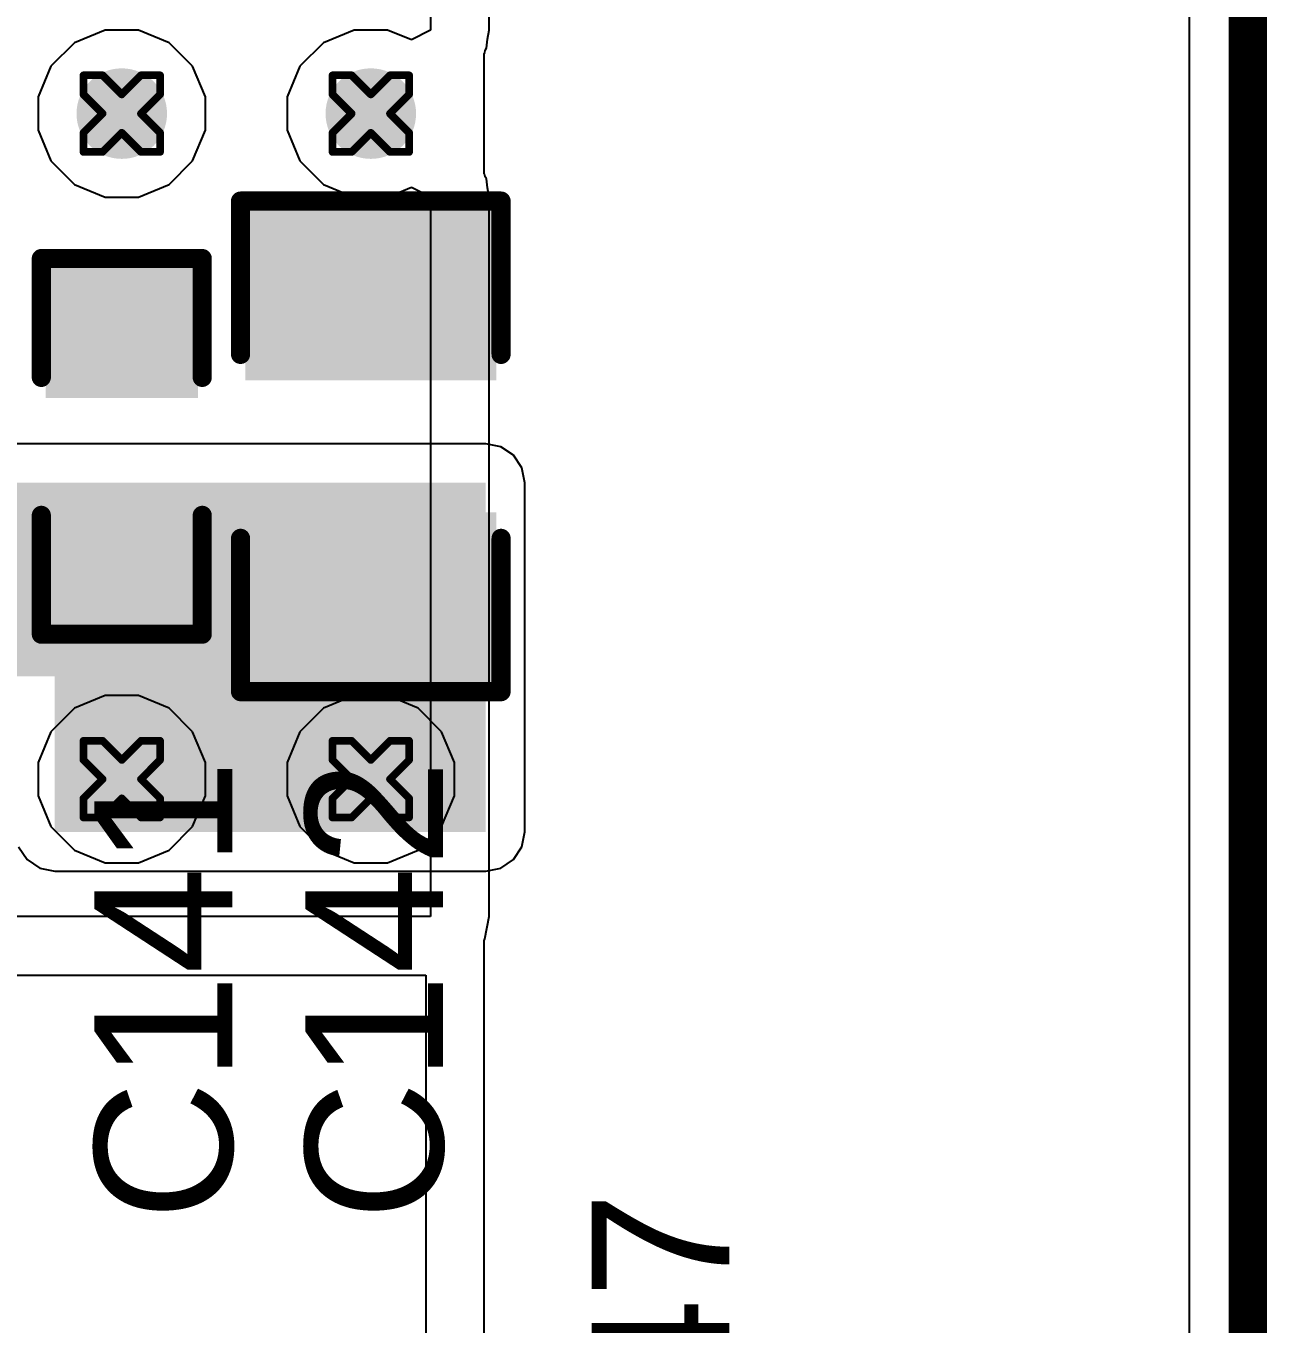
# Model space of a CAD drawing. Header units: inches. Extents: x -11 to 5379, y 0 to 5429.
# Drawn here: x 335.9 to 344.13, y 23.18 to 31.78 of the extents above; entities that cross this region are included whole.
import ezdxf

# ---------------------------------------------------------------- set-up
doc = ezdxf.new("R2010")
doc.units = ezdxf.units.IN
for name, color, linetype in [('Board Outline', 216, 'Continuous'), ('Bottom Layer', 5, 'Continuous'), ('Drill Drawing', 1, 'Continuous'), ('GND', 16, 'Continuous'), ('PWR', 76, 'Continuous'), ('Top Layer', 1, 'Continuous'), ('Top Overlay', 2, 'Continuous'), ('Top Paste', 8, 'Continuous'), ('Top Solder', 216, 'Continuous'), ('Via Holes', 16, 'Continuous')]:
    doc.layers.add(name, color=color, linetype=linetype)
doc.styles.add('Arial', font='', dxfattribs={"height": 0.2})
doc.styles.get('Arial').set_extended_font_data('Arial')

# ---------------------------------------------------------------- blocks, each defined once
blk = doc.blocks.new('C___0805_593')
at = {"layer": 'Top Layer'}
for points in [[(-1.524, 0.762), (-0.508, 0.762), (-0.508, -0.762), (-1.524, -0.762)], [(0.508, 0.762), (1.524, 0.762), (1.524, -0.762), (0.508, -0.762)]]:
    blk.add_hatch(color=1, dxfattribs=at).paths.add_polyline_path(points)
at = {"layer": 'Top Paste'}
for points in [[(-1.524, 0.762), (-0.508, 0.762), (-0.508, -0.762), (-1.524, -0.762)], [(0.508, 0.762), (1.524, 0.762), (1.524, -0.762), (0.508, -0.762)]]:
    blk.add_hatch(color=8, dxfattribs=at).paths.add_polyline_path(points)
at = {"layer": 'Top Solder'}
for points in [[(-1.594, 0.832), (-0.438, 0.832), (-0.438, -0.832), (-1.594, -0.832)], [(0.438, 0.832), (1.594, 0.832), (1.594, -0.832), (0.438, -0.832)]]:
    blk.add_hatch(color=216, dxfattribs=at).paths.add_polyline_path(points)
at = {"layer": 'Top Overlay'}
for points in [[(-1.6256, -0.8636, 0.127, 0.127, 0), (-1.6256, 0.8636, 0.127, 0.127, 0)], [(-0.6096, 0.8636, 0.127, 0.127, 0), (-1.6256, 0.8636, 0.127, 0.127, 0)], [(1.6256, 0.8636, 0.127, 0.127, 0), (0.6096, 0.8636, 0.127, 0.127, 0)], [(1.6256, -0.8636, 0.127, 0.127, 0), (1.6256, 0.8636, 0.127, 0.127, 0)], [(-0.6096, -0.8636, 0.127, 0.127, 0), (-1.6256, -0.8636, 0.127, 0.127, 0)], [(1.6256, -0.8636, 0.127, 0.127, 0), (0.6096, -0.8636, 0.127, 0.127, 0)]]:
    blk.add_lwpolyline(points, format="xyseb", dxfattribs=at)
for points in [[(-1.6574, 0.8636, 0.0635, 0.0635, 1), (-1.5938, 0.8636, 0.0635, 0.0635, 1)], [(-1.6574, 0.8636, 0.0635, 0.0635, 1), (-1.5938, 0.8636, 0.0635, 0.0635, 1)], [(-0.6413, 0.8636, 0.0635, 0.0635, 1), (-0.5778, 0.8636, 0.0635, 0.0635, 1)], [(0.5778, 0.8636, 0.0635, 0.0635, 1), (0.6413, 0.8636, 0.0635, 0.0635, 1)], [(1.5938, 0.8636, 0.0635, 0.0635, 1), (1.6574, 0.8636, 0.0635, 0.0635, 1)], [(1.5938, 0.8636, 0.0635, 0.0635, 1), (1.6574, 0.8636, 0.0635, 0.0635, 1)], [(-1.6574, -0.8636, 0.0635, 0.0635, 1), (-1.5938, -0.8636, 0.0635, 0.0635, 1)], [(-1.6574, -0.8636, 0.0635, 0.0635, 1), (-1.5938, -0.8636, 0.0635, 0.0635, 1)], [(-0.6413, -0.8636, 0.0635, 0.0635, 1), (-0.5778, -0.8636, 0.0635, 0.0635, 1)], [(0.5778, -0.8636, 0.0635, 0.0635, 1), (0.6413, -0.8636, 0.0635, 0.0635, 1)], [(1.5938, -0.8636, 0.0635, 0.0635, 1), (1.6574, -0.8636, 0.0635, 0.0635, 1)], [(1.5938, -0.8636, 0.0635, 0.0635, 1), (1.6574, -0.8636, 0.0635, 0.0635, 1)]]:
    blk.add_lwpolyline(points, format="xyseb", close=True, dxfattribs=at)
blk = doc.blocks.new('C___0603_594')
at = {"layer": 'Top Layer'}
for points in [[(-0.381, 0.4445), (-0.381, -0.4445), (-1.143, -0.4445), (-1.143, 0.4445)], [(1.143, 0.4445), (1.143, -0.4445), (0.381, -0.4445), (0.381, 0.4445)]]:
    blk.add_hatch(color=1, dxfattribs=at).paths.add_polyline_path(points)
at = {"layer": 'Top Paste'}
for points in [[(-0.381, 0.4445), (-0.381, -0.4445), (-1.143, -0.4445), (-1.143, 0.4445)], [(1.143, 0.4445), (1.143, -0.4445), (0.381, -0.4445), (0.381, 0.4445)]]:
    blk.add_hatch(color=8, dxfattribs=at).paths.add_polyline_path(points)
at = {"layer": 'Top Solder'}
for points in [[(-0.321, 0.5045), (-0.321, -0.5045), (-1.203, -0.5045), (-1.203, 0.5045)], [(1.203, 0.5045), (1.203, -0.5045), (0.321, -0.5045), (0.321, 0.5045)]]:
    blk.add_hatch(color=216, dxfattribs=at).paths.add_polyline_path(points)
at = {"layer": 'Top Overlay'}
for points in [[(-0.4572, 0.5334, 0.127, 0.127, 0), (-1.2446, 0.5334, 0.127, 0.127, 0)], [(-1.2446, -0.5334, 0.127, 0.127, 0), (-1.2446, 0.5334, 0.127, 0.127, 0)], [(1.2446, 0.5334, 0.127, 0.127, 0), (0.4572, 0.5334, 0.127, 0.127, 0)], [(1.2446, -0.5334, 0.127, 0.127, 0), (1.2446, 0.5334, 0.127, 0.127, 0)], [(-0.4572, -0.5334, 0.127, 0.127, 0), (-1.2446, -0.5334, 0.127, 0.127, 0)], [(1.2446, -0.5334, 0.127, 0.127, 0), (0.4572, -0.5334, 0.127, 0.127, 0)]]:
    blk.add_lwpolyline(points, format="xyseb", dxfattribs=at)
for points in [[(-1.2764, 0.5334, 0.0635, 0.0635, 1), (-1.2128, 0.5334, 0.0635, 0.0635, 1)], [(-1.2764, 0.5334, 0.0635, 0.0635, 1), (-1.2128, 0.5334, 0.0635, 0.0635, 1)], [(-0.4889, 0.5334, 0.0635, 0.0635, 1), (-0.4254, 0.5334, 0.0635, 0.0635, 1)], [(0.4254, 0.5334, 0.0635, 0.0635, 1), (0.4889, 0.5334, 0.0635, 0.0635, 1)], [(1.2128, 0.5334, 0.0635, 0.0635, 1), (1.2764, 0.5334, 0.0635, 0.0635, 1)], [(1.2128, 0.5334, 0.0635, 0.0635, 1), (1.2764, 0.5334, 0.0635, 0.0635, 1)], [(-1.2764, -0.5334, 0.0635, 0.0635, 1), (-1.2128, -0.5334, 0.0635, 0.0635, 1)], [(-1.2764, -0.5334, 0.0635, 0.0635, 1), (-1.2128, -0.5334, 0.0635, 0.0635, 1)], [(-0.4889, -0.5334, 0.0635, 0.0635, 1), (-0.4254, -0.5334, 0.0635, 0.0635, 1)], [(0.4254, -0.5334, 0.0635, 0.0635, 1), (0.4889, -0.5334, 0.0635, 0.0635, 1)], [(1.2128, -0.5334, 0.0635, 0.0635, 1), (1.2764, -0.5334, 0.0635, 0.0635, 1)], [(1.2128, -0.5334, 0.0635, 0.0635, 1), (1.2764, -0.5334, 0.0635, 0.0635, 1)]]:
    blk.add_lwpolyline(points, format="xyseb", close=True, dxfattribs=at)

msp = doc.modelspace()

# ---------------------------------------------------------------- hatches: boundary and pattern name
at = {"layer": 'Bottom Layer'}
h = msp.add_hatch(color=5, dxfattribs=at)
edge = h.paths.add_edge_path()
edge.add_arc((336.5342, 31.2039), 0.3, 0, 360)
h = msp.add_hatch(color=5, dxfattribs=at)
edge = h.paths.add_edge_path()
edge.add_arc((338.1852, 31.2039), 0.3, 0, 360)
h = msp.add_hatch(color=5, dxfattribs=at)
edge = h.paths.add_edge_path()
edge.add_arc((336.5342, 26.7932), 0.3, 0, 360)
h = msp.add_hatch(color=5, dxfattribs=at)
edge = h.paths.add_edge_path()
edge.add_arc((338.1852, 26.7932), 0.3, 0, 360)
at = {"layer": 'GND'}
h = msp.add_hatch(color=16, dxfattribs=at)
edge = h.paths.add_edge_path()
edge.add_arc((336.5342, 31.2039), 0.3, 0, 360)
h = msp.add_hatch(color=16, dxfattribs=at)
edge = h.paths.add_edge_path()
edge.add_arc((338.1852, 31.2039), 0.3, 0, 360)
h = msp.add_hatch(color=16, dxfattribs=at)
edge = h.paths.add_edge_path()
edge.add_arc((336.5342, 26.7932), 0.3, 0, 360)
h = msp.add_hatch(color=16, dxfattribs=at)
edge = h.paths.add_edge_path()
edge.add_arc((338.1852, 26.7932), 0.3, 0, 360)
at = {"layer": 'PWR'}
h = msp.add_hatch(color=76, dxfattribs=at)
edge = h.paths.add_edge_path()
edge.add_arc((336.5342, 31.2039), 0.3, 0, 360)
h = msp.add_hatch(color=76, dxfattribs=at)
edge = h.paths.add_edge_path()
edge.add_arc((338.1852, 31.2039), 0.3, 0, 360)
h = msp.add_hatch(color=76, dxfattribs=at)
edge = h.paths.add_edge_path()
edge.add_arc((336.5342, 26.7932), 0.3, 0, 360)
h = msp.add_hatch(color=76, dxfattribs=at)
edge = h.paths.add_edge_path()
edge.add_arc((338.1852, 26.7932), 0.3, 0, 360)
at = {"layer": 'Top Layer'}
h = msp.add_hatch(color=1, dxfattribs=at)
edge = h.paths.add_edge_path()
edge.add_arc((336.5342, 31.2039), 0.3, 0, 360)
h = msp.add_hatch(color=1, dxfattribs=at)
edge = h.paths.add_edge_path()
edge.add_arc((338.1852, 31.2039), 0.3, 0, 360)
for points in [[(333.6767, 27.4746), (338.9472, 27.4746), (338.9472, 28.7573), (333.6767, 28.7573)], [(336.0897, 26.4431), (338.9472, 26.4431), (338.9472, 28.4906), (336.0897, 28.4906)]]:
    msp.add_hatch(color=1, dxfattribs=at).paths.add_polyline_path(points)
h = msp.add_hatch(color=1, dxfattribs=at)
edge = h.paths.add_edge_path()
edge.add_arc((336.5342, 26.7932), 0.3, 0, 360)
h = msp.add_hatch(color=1, dxfattribs=at)
edge = h.paths.add_edge_path()
edge.add_arc((338.1852, 26.7932), 0.3, 0, 360)
at = {"layer": 'Via Holes'}
h = msp.add_hatch(color=7, dxfattribs=at)
edge = h.paths.add_edge_path()
edge.add_arc((336.5342, 31.2039), 0.15, 0, 360)
h = msp.add_hatch(color=7, dxfattribs=at)
edge = h.paths.add_edge_path()
edge.add_arc((338.1852, 31.2039), 0.15, 0, 360)
h = msp.add_hatch(color=7, dxfattribs=at)
edge = h.paths.add_edge_path()
edge.add_arc((336.5342, 26.7932), 0.15, 0, 360)
h = msp.add_hatch(color=7, dxfattribs=at)
edge = h.paths.add_edge_path()
edge.add_arc((338.1852, 26.7932), 0.15, 0, 360)

# ---------------------------------------------------------------- linework, layer by layer
at = {"layer": 'Board Outline'}
msp.add_lwpolyline([(344, 0, 0.254, 0.254, 0), (344, 110, 0.254, 0.254, 0)], format="xyseb", dxfattribs=at)
at = {"layer": 'Bottom Layer'}
for p, q in [((343.6116, 100.3285), (343.6116, 9.6715)), ((336.424, 27.3472), (336.2204, 27.2629)), ((336.6444, 27.3472), (336.424, 27.3472)), ((336.848, 27.2629), (336.6444, 27.3472)), ((338.075, 27.3472), (337.8714, 27.2629)), ((338.2954, 27.3472), (338.075, 27.3472)), ((338.499, 27.2629), (338.2954, 27.3472)), ((336.2204, 27.2629), (336.0646, 27.107)), ((337.0039, 27.107), (336.848, 27.2629)), ((337.8714, 27.2629), (337.7156, 27.107)), ((338.6549, 27.107), (338.499, 27.2629)), ((336.0646, 27.107), (335.9802, 26.9034)), ((337.0882, 26.9034), (337.0039, 27.107)), ((337.7156, 27.107), (337.6312, 26.9034)), ((338.7392, 26.9034), (338.6549, 27.107)), ((335.9802, 26.9034), (335.9802, 26.683)), ((337.0882, 26.683), (337.0882, 26.9034)), ((337.6312, 26.9034), (337.6312, 26.683)), ((338.7392, 26.683), (338.7392, 26.9034)), ((335.9802, 26.683), (336.0646, 26.4794)), ((337.0039, 26.4794), (337.0882, 26.683)), ((337.6312, 26.683), (337.7156, 26.4794)), ((338.6549, 26.4794), (338.7392, 26.683)), ((336.0646, 26.4794), (336.2204, 26.3236)), ((336.848, 26.3236), (337.0039, 26.4794)), ((337.7156, 26.4794), (337.8714, 26.3236)), ((338.499, 26.3236), (338.6549, 26.4794)), ((336.2204, 26.3236), (336.424, 26.2392)), ((336.424, 26.2392), (336.6444, 26.2392)), ((336.6444, 26.2392), (336.848, 26.3236)), ((337.8714, 26.3236), (338.075, 26.2392)), ((338.075, 26.2392), (338.2954, 26.2392)), ((338.2954, 26.2392), (338.499, 26.3236))]:
    msp.add_line(p, q, dxfattribs=at)
at = {"layer": 'Drill Drawing'}
for points in [[(336.2802, 31.3309, 0.0508, 0.0508, 0), (336.2802, 31.4579, 0.0508, 0.0508, 0)], [(336.2802, 31.4579, 0.0508, 0.0508, 0), (336.4072, 31.4579, 0.0508, 0.0508, 0)], [(336.4072, 31.4579, 0.0508, 0.0508, 0), (336.5342, 31.3309, 0.0508, 0.0508, 0)], [(336.5342, 31.3309, 0.0508, 0.0508, 0), (336.6612, 31.4579, 0.0508, 0.0508, 0)], [(336.6612, 31.4579, 0.0508, 0.0508, 0), (336.7882, 31.4579, 0.0508, 0.0508, 0)], [(336.7882, 31.3309, 0.0508, 0.0508, 0), (336.7882, 31.4579, 0.0508, 0.0508, 0)], [(337.9312, 31.3309, 0.0508, 0.0508, 0), (337.9312, 31.4579, 0.0508, 0.0508, 0)], [(337.9312, 31.4579, 0.0508, 0.0508, 0), (338.0582, 31.4579, 0.0508, 0.0508, 0)], [(338.0582, 31.4579, 0.0508, 0.0508, 0), (338.1852, 31.3309, 0.0508, 0.0508, 0)], [(338.1852, 31.3309, 0.0508, 0.0508, 0), (338.3122, 31.4579, 0.0508, 0.0508, 0)], [(338.3122, 31.4579, 0.0508, 0.0508, 0), (338.4392, 31.4579, 0.0508, 0.0508, 0)], [(338.4392, 31.3309, 0.0508, 0.0508, 0), (338.4392, 31.4579, 0.0508, 0.0508, 0)], [(336.2802, 31.3309, 0.0508, 0.0508, 0), (336.4072, 31.2039, 0.0508, 0.0508, 0)], [(336.6612, 31.2039, 0.0508, 0.0508, 0), (336.7882, 31.3309, 0.0508, 0.0508, 0)], [(337.9312, 31.3309, 0.0508, 0.0508, 0), (338.0582, 31.2039, 0.0508, 0.0508, 0)], [(338.3122, 31.2039, 0.0508, 0.0508, 0), (338.4392, 31.3309, 0.0508, 0.0508, 0)], [(336.2802, 31.0769, 0.0508, 0.0508, 0), (336.4072, 31.2039, 0.0508, 0.0508, 0)], [(336.6612, 31.2039, 0.0508, 0.0508, 0), (336.7882, 31.0769, 0.0508, 0.0508, 0)], [(337.9312, 31.0769, 0.0508, 0.0508, 0), (338.0582, 31.2039, 0.0508, 0.0508, 0)], [(338.3122, 31.2039, 0.0508, 0.0508, 0), (338.4392, 31.0769, 0.0508, 0.0508, 0)], [(336.2802, 30.9499, 0.0508, 0.0508, 0), (336.2802, 31.0769, 0.0508, 0.0508, 0)], [(336.4072, 30.9499, 0.0508, 0.0508, 0), (336.5342, 31.0769, 0.0508, 0.0508, 0)], [(336.5342, 31.0769, 0.0508, 0.0508, 0), (336.6612, 30.9499, 0.0508, 0.0508, 0)], [(336.7882, 30.9499, 0.0508, 0.0508, 0), (336.7882, 31.0769, 0.0508, 0.0508, 0)], [(337.9312, 30.9499, 0.0508, 0.0508, 0), (337.9312, 31.0769, 0.0508, 0.0508, 0)], [(338.0582, 30.9499, 0.0508, 0.0508, 0), (338.1852, 31.0769, 0.0508, 0.0508, 0)], [(338.1852, 31.0769, 0.0508, 0.0508, 0), (338.3122, 30.9499, 0.0508, 0.0508, 0)], [(338.4392, 30.9499, 0.0508, 0.0508, 0), (338.4392, 31.0769, 0.0508, 0.0508, 0)], [(336.2802, 30.9499, 0.0508, 0.0508, 0), (336.4072, 30.9499, 0.0508, 0.0508, 0)], [(336.6612, 30.9499, 0.0508, 0.0508, 0), (336.7882, 30.9499, 0.0508, 0.0508, 0)], [(337.9312, 30.9499, 0.0508, 0.0508, 0), (338.0582, 30.9499, 0.0508, 0.0508, 0)], [(338.3122, 30.9499, 0.0508, 0.0508, 0), (338.4392, 30.9499, 0.0508, 0.0508, 0)], [(336.2802, 26.9202, 0.0508, 0.0508, 0), (336.2802, 27.0472, 0.0508, 0.0508, 0)], [(336.2802, 27.0472, 0.0508, 0.0508, 0), (336.4072, 27.0472, 0.0508, 0.0508, 0)], [(336.4072, 27.0472, 0.0508, 0.0508, 0), (336.5342, 26.9202, 0.0508, 0.0508, 0)], [(336.5342, 26.9202, 0.0508, 0.0508, 0), (336.6612, 27.0472, 0.0508, 0.0508, 0)], [(336.6612, 27.0472, 0.0508, 0.0508, 0), (336.7882, 27.0472, 0.0508, 0.0508, 0)], [(336.7882, 26.9202, 0.0508, 0.0508, 0), (336.7882, 27.0472, 0.0508, 0.0508, 0)], [(337.9312, 26.9202, 0.0508, 0.0508, 0), (337.9312, 27.0472, 0.0508, 0.0508, 0)], [(337.9312, 27.0472, 0.0508, 0.0508, 0), (338.0582, 27.0472, 0.0508, 0.0508, 0)], [(338.0582, 27.0472, 0.0508, 0.0508, 0), (338.1852, 26.9202, 0.0508, 0.0508, 0)], [(338.1852, 26.9202, 0.0508, 0.0508, 0), (338.3122, 27.0472, 0.0508, 0.0508, 0)], [(338.3122, 27.0472, 0.0508, 0.0508, 0), (338.4392, 27.0472, 0.0508, 0.0508, 0)], [(338.4392, 26.9202, 0.0508, 0.0508, 0), (338.4392, 27.0472, 0.0508, 0.0508, 0)], [(336.2802, 26.9202, 0.0508, 0.0508, 0), (336.4072, 26.7932, 0.0508, 0.0508, 0)], [(336.6612, 26.7932, 0.0508, 0.0508, 0), (336.7882, 26.9202, 0.0508, 0.0508, 0)], [(337.9312, 26.9202, 0.0508, 0.0508, 0), (338.0582, 26.7932, 0.0508, 0.0508, 0)], [(338.3122, 26.7932, 0.0508, 0.0508, 0), (338.4392, 26.9202, 0.0508, 0.0508, 0)], [(336.2802, 26.6662, 0.0508, 0.0508, 0), (336.4072, 26.7932, 0.0508, 0.0508, 0)], [(336.6612, 26.7932, 0.0508, 0.0508, 0), (336.7882, 26.6662, 0.0508, 0.0508, 0)], [(337.9312, 26.6662, 0.0508, 0.0508, 0), (338.0582, 26.7932, 0.0508, 0.0508, 0)], [(338.3122, 26.7932, 0.0508, 0.0508, 0), (338.4392, 26.6662, 0.0508, 0.0508, 0)], [(336.2802, 26.5392, 0.0508, 0.0508, 0), (336.2802, 26.6662, 0.0508, 0.0508, 0)], [(336.4072, 26.5392, 0.0508, 0.0508, 0), (336.5342, 26.6662, 0.0508, 0.0508, 0)], [(336.5342, 26.6662, 0.0508, 0.0508, 0), (336.6612, 26.5392, 0.0508, 0.0508, 0)], [(336.7882, 26.5392, 0.0508, 0.0508, 0), (336.7882, 26.6662, 0.0508, 0.0508, 0)], [(337.9312, 26.5392, 0.0508, 0.0508, 0), (337.9312, 26.6662, 0.0508, 0.0508, 0)], [(338.0582, 26.5392, 0.0508, 0.0508, 0), (338.1852, 26.6662, 0.0508, 0.0508, 0)], [(338.1852, 26.6662, 0.0508, 0.0508, 0), (338.3122, 26.5392, 0.0508, 0.0508, 0)], [(338.4392, 26.5392, 0.0508, 0.0508, 0), (338.4392, 26.6662, 0.0508, 0.0508, 0)], [(336.2802, 26.5392, 0.0508, 0.0508, 0), (336.4072, 26.5392, 0.0508, 0.0508, 0)], [(336.6612, 26.5392, 0.0508, 0.0508, 0), (336.7882, 26.5392, 0.0508, 0.0508, 0)], [(337.9312, 26.5392, 0.0508, 0.0508, 0), (338.0582, 26.5392, 0.0508, 0.0508, 0)], [(338.3122, 26.5392, 0.0508, 0.0508, 0), (338.4392, 26.5392, 0.0508, 0.0508, 0)]]:
    msp.add_lwpolyline(points, format="xyseb", dxfattribs=at)
for points in [[(336.2675, 31.4579, 0.0254, 0.0254, 1), (336.2929, 31.4579, 0.0254, 0.0254, 1)], [(336.2675, 31.4579, 0.0254, 0.0254, 1), (336.2929, 31.4579, 0.0254, 0.0254, 1)], [(336.3945, 31.4579, 0.0254, 0.0254, 1), (336.4199, 31.4579, 0.0254, 0.0254, 1)], [(336.3945, 31.4579, 0.0254, 0.0254, 1), (336.4199, 31.4579, 0.0254, 0.0254, 1)], [(336.6485, 31.4579, 0.0254, 0.0254, 1), (336.6739, 31.4579, 0.0254, 0.0254, 1)], [(336.6485, 31.4579, 0.0254, 0.0254, 1), (336.6739, 31.4579, 0.0254, 0.0254, 1)], [(336.7755, 31.4579, 0.0254, 0.0254, 1), (336.8009, 31.4579, 0.0254, 0.0254, 1)], [(336.7755, 31.4579, 0.0254, 0.0254, 1), (336.8009, 31.4579, 0.0254, 0.0254, 1)], [(337.9185, 31.4579, 0.0254, 0.0254, 1), (337.9439, 31.4579, 0.0254, 0.0254, 1)], [(337.9185, 31.4579, 0.0254, 0.0254, 1), (337.9439, 31.4579, 0.0254, 0.0254, 1)], [(338.0455, 31.4579, 0.0254, 0.0254, 1), (338.0709, 31.4579, 0.0254, 0.0254, 1)], [(338.0455, 31.4579, 0.0254, 0.0254, 1), (338.0709, 31.4579, 0.0254, 0.0254, 1)], [(338.2995, 31.4579, 0.0254, 0.0254, 1), (338.3249, 31.4579, 0.0254, 0.0254, 1)], [(338.2995, 31.4579, 0.0254, 0.0254, 1), (338.3249, 31.4579, 0.0254, 0.0254, 1)], [(338.4265, 31.4579, 0.0254, 0.0254, 1), (338.4519, 31.4579, 0.0254, 0.0254, 1)], [(338.4265, 31.4579, 0.0254, 0.0254, 1), (338.4519, 31.4579, 0.0254, 0.0254, 1)], [(336.2675, 31.3309, 0.0254, 0.0254, 1), (336.2929, 31.3309, 0.0254, 0.0254, 1)], [(336.2675, 31.3309, 0.0254, 0.0254, 1), (336.2929, 31.3309, 0.0254, 0.0254, 1)], [(336.5215, 31.3309, 0.0254, 0.0254, 1), (336.5469, 31.3309, 0.0254, 0.0254, 1)], [(336.5215, 31.3309, 0.0254, 0.0254, 1), (336.5469, 31.3309, 0.0254, 0.0254, 1)], [(336.7755, 31.3309, 0.0254, 0.0254, 1), (336.8009, 31.3309, 0.0254, 0.0254, 1)], [(336.7755, 31.3309, 0.0254, 0.0254, 1), (336.8009, 31.3309, 0.0254, 0.0254, 1)], [(337.9185, 31.3309, 0.0254, 0.0254, 1), (337.9439, 31.3309, 0.0254, 0.0254, 1)], [(337.9185, 31.3309, 0.0254, 0.0254, 1), (337.9439, 31.3309, 0.0254, 0.0254, 1)], [(338.1725, 31.3309, 0.0254, 0.0254, 1), (338.1979, 31.3309, 0.0254, 0.0254, 1)], [(338.1725, 31.3309, 0.0254, 0.0254, 1), (338.1979, 31.3309, 0.0254, 0.0254, 1)], [(338.4265, 31.3309, 0.0254, 0.0254, 1), (338.4519, 31.3309, 0.0254, 0.0254, 1)], [(338.4265, 31.3309, 0.0254, 0.0254, 1), (338.4519, 31.3309, 0.0254, 0.0254, 1)], [(336.3945, 31.2039, 0.0254, 0.0254, 1), (336.4199, 31.2039, 0.0254, 0.0254, 1)], [(336.3945, 31.2039, 0.0254, 0.0254, 1), (336.4199, 31.2039, 0.0254, 0.0254, 1)], [(336.6485, 31.2039, 0.0254, 0.0254, 1), (336.6739, 31.2039, 0.0254, 0.0254, 1)], [(336.6485, 31.2039, 0.0254, 0.0254, 1), (336.6739, 31.2039, 0.0254, 0.0254, 1)], [(338.0455, 31.2039, 0.0254, 0.0254, 1), (338.0709, 31.2039, 0.0254, 0.0254, 1)], [(338.0455, 31.2039, 0.0254, 0.0254, 1), (338.0709, 31.2039, 0.0254, 0.0254, 1)], [(338.2995, 31.2039, 0.0254, 0.0254, 1), (338.3249, 31.2039, 0.0254, 0.0254, 1)], [(338.2995, 31.2039, 0.0254, 0.0254, 1), (338.3249, 31.2039, 0.0254, 0.0254, 1)], [(336.2675, 31.0769, 0.0254, 0.0254, 1), (336.2929, 31.0769, 0.0254, 0.0254, 1)], [(336.2675, 31.0769, 0.0254, 0.0254, 1), (336.2929, 31.0769, 0.0254, 0.0254, 1)], [(336.5215, 31.0769, 0.0254, 0.0254, 1), (336.5469, 31.0769, 0.0254, 0.0254, 1)], [(336.5215, 31.0769, 0.0254, 0.0254, 1), (336.5469, 31.0769, 0.0254, 0.0254, 1)], [(336.7755, 31.0769, 0.0254, 0.0254, 1), (336.8009, 31.0769, 0.0254, 0.0254, 1)], [(336.7755, 31.0769, 0.0254, 0.0254, 1), (336.8009, 31.0769, 0.0254, 0.0254, 1)], [(337.9185, 31.0769, 0.0254, 0.0254, 1), (337.9439, 31.0769, 0.0254, 0.0254, 1)], [(337.9185, 31.0769, 0.0254, 0.0254, 1), (337.9439, 31.0769, 0.0254, 0.0254, 1)], [(338.1725, 31.0769, 0.0254, 0.0254, 1), (338.1979, 31.0769, 0.0254, 0.0254, 1)], [(338.1725, 31.0769, 0.0254, 0.0254, 1), (338.1979, 31.0769, 0.0254, 0.0254, 1)], [(338.4265, 31.0769, 0.0254, 0.0254, 1), (338.4519, 31.0769, 0.0254, 0.0254, 1)], [(338.4265, 31.0769, 0.0254, 0.0254, 1), (338.4519, 31.0769, 0.0254, 0.0254, 1)], [(336.2675, 30.9499, 0.0254, 0.0254, 1), (336.2929, 30.9499, 0.0254, 0.0254, 1)], [(336.2675, 30.9499, 0.0254, 0.0254, 1), (336.2929, 30.9499, 0.0254, 0.0254, 1)], [(336.3945, 30.9499, 0.0254, 0.0254, 1), (336.4199, 30.9499, 0.0254, 0.0254, 1)], [(336.3945, 30.9499, 0.0254, 0.0254, 1), (336.4199, 30.9499, 0.0254, 0.0254, 1)], [(336.6485, 30.9499, 0.0254, 0.0254, 1), (336.6739, 30.9499, 0.0254, 0.0254, 1)], [(336.6485, 30.9499, 0.0254, 0.0254, 1), (336.6739, 30.9499, 0.0254, 0.0254, 1)], [(336.7755, 30.9499, 0.0254, 0.0254, 1), (336.8009, 30.9499, 0.0254, 0.0254, 1)], [(336.7755, 30.9499, 0.0254, 0.0254, 1), (336.8009, 30.9499, 0.0254, 0.0254, 1)], [(337.9185, 30.9499, 0.0254, 0.0254, 1), (337.9439, 30.9499, 0.0254, 0.0254, 1)], [(337.9185, 30.9499, 0.0254, 0.0254, 1), (337.9439, 30.9499, 0.0254, 0.0254, 1)], [(338.0455, 30.9499, 0.0254, 0.0254, 1), (338.0709, 30.9499, 0.0254, 0.0254, 1)], [(338.0455, 30.9499, 0.0254, 0.0254, 1), (338.0709, 30.9499, 0.0254, 0.0254, 1)], [(338.2995, 30.9499, 0.0254, 0.0254, 1), (338.3249, 30.9499, 0.0254, 0.0254, 1)], [(338.2995, 30.9499, 0.0254, 0.0254, 1), (338.3249, 30.9499, 0.0254, 0.0254, 1)], [(338.4265, 30.9499, 0.0254, 0.0254, 1), (338.4519, 30.9499, 0.0254, 0.0254, 1)], [(338.4265, 30.9499, 0.0254, 0.0254, 1), (338.4519, 30.9499, 0.0254, 0.0254, 1)], [(336.2675, 27.0472, 0.0254, 0.0254, 1), (336.2929, 27.0472, 0.0254, 0.0254, 1)], [(336.2675, 27.0472, 0.0254, 0.0254, 1), (336.2929, 27.0472, 0.0254, 0.0254, 1)], [(336.3945, 27.0472, 0.0254, 0.0254, 1), (336.4199, 27.0472, 0.0254, 0.0254, 1)], [(336.3945, 27.0472, 0.0254, 0.0254, 1), (336.4199, 27.0472, 0.0254, 0.0254, 1)], [(336.6485, 27.0472, 0.0254, 0.0254, 1), (336.6739, 27.0472, 0.0254, 0.0254, 1)], [(336.6485, 27.0472, 0.0254, 0.0254, 1), (336.6739, 27.0472, 0.0254, 0.0254, 1)], [(336.7755, 27.0472, 0.0254, 0.0254, 1), (336.8009, 27.0472, 0.0254, 0.0254, 1)], [(336.7755, 27.0472, 0.0254, 0.0254, 1), (336.8009, 27.0472, 0.0254, 0.0254, 1)], [(337.9185, 27.0472, 0.0254, 0.0254, 1), (337.9439, 27.0472, 0.0254, 0.0254, 1)], [(337.9185, 27.0472, 0.0254, 0.0254, 1), (337.9439, 27.0472, 0.0254, 0.0254, 1)], [(338.0455, 27.0472, 0.0254, 0.0254, 1), (338.0709, 27.0472, 0.0254, 0.0254, 1)], [(338.0455, 27.0472, 0.0254, 0.0254, 1), (338.0709, 27.0472, 0.0254, 0.0254, 1)], [(338.2995, 27.0472, 0.0254, 0.0254, 1), (338.3249, 27.0472, 0.0254, 0.0254, 1)], [(338.2995, 27.0472, 0.0254, 0.0254, 1), (338.3249, 27.0472, 0.0254, 0.0254, 1)], [(338.4265, 27.0472, 0.0254, 0.0254, 1), (338.4519, 27.0472, 0.0254, 0.0254, 1)], [(338.4265, 27.0472, 0.0254, 0.0254, 1), (338.4519, 27.0472, 0.0254, 0.0254, 1)], [(336.2675, 26.9202, 0.0254, 0.0254, 1), (336.2929, 26.9202, 0.0254, 0.0254, 1)], [(336.2675, 26.9202, 0.0254, 0.0254, 1), (336.2929, 26.9202, 0.0254, 0.0254, 1)], [(336.5215, 26.9202, 0.0254, 0.0254, 1), (336.5469, 26.9202, 0.0254, 0.0254, 1)], [(336.5215, 26.9202, 0.0254, 0.0254, 1), (336.5469, 26.9202, 0.0254, 0.0254, 1)], [(336.7755, 26.9202, 0.0254, 0.0254, 1), (336.8009, 26.9202, 0.0254, 0.0254, 1)], [(336.7755, 26.9202, 0.0254, 0.0254, 1), (336.8009, 26.9202, 0.0254, 0.0254, 1)], [(337.9185, 26.9202, 0.0254, 0.0254, 1), (337.9439, 26.9202, 0.0254, 0.0254, 1)], [(337.9185, 26.9202, 0.0254, 0.0254, 1), (337.9439, 26.9202, 0.0254, 0.0254, 1)], [(338.1725, 26.9202, 0.0254, 0.0254, 1), (338.1979, 26.9202, 0.0254, 0.0254, 1)], [(338.1725, 26.9202, 0.0254, 0.0254, 1), (338.1979, 26.9202, 0.0254, 0.0254, 1)], [(338.4265, 26.9202, 0.0254, 0.0254, 1), (338.4519, 26.9202, 0.0254, 0.0254, 1)], [(338.4265, 26.9202, 0.0254, 0.0254, 1), (338.4519, 26.9202, 0.0254, 0.0254, 1)], [(336.3945, 26.7932, 0.0254, 0.0254, 1), (336.4199, 26.7932, 0.0254, 0.0254, 1)], [(336.3945, 26.7932, 0.0254, 0.0254, 1), (336.4199, 26.7932, 0.0254, 0.0254, 1)], [(336.6485, 26.7932, 0.0254, 0.0254, 1), (336.6739, 26.7932, 0.0254, 0.0254, 1)], [(336.6485, 26.7932, 0.0254, 0.0254, 1), (336.6739, 26.7932, 0.0254, 0.0254, 1)], [(338.0455, 26.7932, 0.0254, 0.0254, 1), (338.0709, 26.7932, 0.0254, 0.0254, 1)], [(338.0455, 26.7932, 0.0254, 0.0254, 1), (338.0709, 26.7932, 0.0254, 0.0254, 1)], [(338.2995, 26.7932, 0.0254, 0.0254, 1), (338.3249, 26.7932, 0.0254, 0.0254, 1)], [(338.2995, 26.7932, 0.0254, 0.0254, 1), (338.3249, 26.7932, 0.0254, 0.0254, 1)], [(336.2675, 26.6662, 0.0254, 0.0254, 1), (336.2929, 26.6662, 0.0254, 0.0254, 1)], [(336.2675, 26.6662, 0.0254, 0.0254, 1), (336.2929, 26.6662, 0.0254, 0.0254, 1)], [(336.5215, 26.6662, 0.0254, 0.0254, 1), (336.5469, 26.6662, 0.0254, 0.0254, 1)], [(336.5215, 26.6662, 0.0254, 0.0254, 1), (336.5469, 26.6662, 0.0254, 0.0254, 1)], [(336.7755, 26.6662, 0.0254, 0.0254, 1), (336.8009, 26.6662, 0.0254, 0.0254, 1)], [(336.7755, 26.6662, 0.0254, 0.0254, 1), (336.8009, 26.6662, 0.0254, 0.0254, 1)], [(337.9185, 26.6662, 0.0254, 0.0254, 1), (337.9439, 26.6662, 0.0254, 0.0254, 1)], [(337.9185, 26.6662, 0.0254, 0.0254, 1), (337.9439, 26.6662, 0.0254, 0.0254, 1)], [(338.1725, 26.6662, 0.0254, 0.0254, 1), (338.1979, 26.6662, 0.0254, 0.0254, 1)], [(338.1725, 26.6662, 0.0254, 0.0254, 1), (338.1979, 26.6662, 0.0254, 0.0254, 1)], [(338.4265, 26.6662, 0.0254, 0.0254, 1), (338.4519, 26.6662, 0.0254, 0.0254, 1)], [(338.4265, 26.6662, 0.0254, 0.0254, 1), (338.4519, 26.6662, 0.0254, 0.0254, 1)], [(336.2675, 26.5392, 0.0254, 0.0254, 1), (336.2929, 26.5392, 0.0254, 0.0254, 1)], [(336.2675, 26.5392, 0.0254, 0.0254, 1), (336.2929, 26.5392, 0.0254, 0.0254, 1)], [(336.3945, 26.5392, 0.0254, 0.0254, 1), (336.4199, 26.5392, 0.0254, 0.0254, 1)], [(336.3945, 26.5392, 0.0254, 0.0254, 1), (336.4199, 26.5392, 0.0254, 0.0254, 1)], [(336.6485, 26.5392, 0.0254, 0.0254, 1), (336.6739, 26.5392, 0.0254, 0.0254, 1)], [(336.6485, 26.5392, 0.0254, 0.0254, 1), (336.6739, 26.5392, 0.0254, 0.0254, 1)], [(336.7755, 26.5392, 0.0254, 0.0254, 1), (336.8009, 26.5392, 0.0254, 0.0254, 1)], [(336.7755, 26.5392, 0.0254, 0.0254, 1), (336.8009, 26.5392, 0.0254, 0.0254, 1)], [(337.9185, 26.5392, 0.0254, 0.0254, 1), (337.9439, 26.5392, 0.0254, 0.0254, 1)], [(337.9185, 26.5392, 0.0254, 0.0254, 1), (337.9439, 26.5392, 0.0254, 0.0254, 1)], [(338.0455, 26.5392, 0.0254, 0.0254, 1), (338.0709, 26.5392, 0.0254, 0.0254, 1)], [(338.0455, 26.5392, 0.0254, 0.0254, 1), (338.0709, 26.5392, 0.0254, 0.0254, 1)], [(338.2995, 26.5392, 0.0254, 0.0254, 1), (338.3249, 26.5392, 0.0254, 0.0254, 1)], [(338.2995, 26.5392, 0.0254, 0.0254, 1), (338.3249, 26.5392, 0.0254, 0.0254, 1)], [(338.4265, 26.5392, 0.0254, 0.0254, 1), (338.4519, 26.5392, 0.0254, 0.0254, 1)], [(338.4265, 26.5392, 0.0254, 0.0254, 1), (338.4519, 26.5392, 0.0254, 0.0254, 1)]]:
    msp.add_lwpolyline(points, format="xyseb", close=True, dxfattribs=at)
at = {"layer": 'GND'}
for p, q in [((343.6116, 97.6287), (343.6116, 11.4121)), ((336.424, 27.3472), (336.2204, 27.2629)), ((336.6444, 27.3472), (336.424, 27.3472)), ((336.848, 27.2629), (336.6444, 27.3472)), ((338.075, 27.3472), (337.8714, 27.2629)), ((338.2954, 27.3472), (338.075, 27.3472)), ((338.499, 27.2629), (338.2954, 27.3472)), ((336.2204, 27.2629), (336.0646, 27.107)), ((337.0039, 27.107), (336.848, 27.2629)), ((337.8714, 27.2629), (337.7156, 27.107)), ((338.6549, 27.107), (338.499, 27.2629)), ((336.0646, 27.107), (335.9802, 26.9034)), ((337.0882, 26.9034), (337.0039, 27.107)), ((337.7156, 27.107), (337.6312, 26.9034)), ((338.7392, 26.9034), (338.6549, 27.107)), ((335.9802, 26.9034), (335.9802, 26.683)), ((337.0882, 26.683), (337.0882, 26.9034)), ((337.6312, 26.9034), (337.6312, 26.683)), ((338.7392, 26.683), (338.7392, 26.9034)), ((335.9802, 26.683), (336.0646, 26.4794)), ((337.0039, 26.4794), (337.0882, 26.683)), ((337.6312, 26.683), (337.7156, 26.4794)), ((338.6549, 26.4794), (338.7392, 26.683)), ((336.0646, 26.4794), (336.2204, 26.3236)), ((336.848, 26.3236), (337.0039, 26.4794)), ((337.7156, 26.4794), (337.8714, 26.3236)), ((338.499, 26.3236), (338.6549, 26.4794)), ((336.2204, 26.3236), (336.424, 26.2392)), ((336.424, 26.2392), (336.6444, 26.2392)), ((336.6444, 26.2392), (336.848, 26.3236)), ((337.8714, 26.3236), (338.075, 26.2392)), ((338.075, 26.2392), (338.2954, 26.2392)), ((338.2954, 26.2392), (338.499, 26.3236))]:
    msp.add_line(p, q, dxfattribs=at)
at = {"layer": 'PWR'}
for p, q in [((343.6116, 73.3586), (343.6116, 0.3885)), ((338.582, 32.0294), (338.582, 31.7565)), ((338.9705, 31.7565), (338.9705, 32.0294)), ((336.424, 31.7579), (336.2204, 31.6736)), ((336.6444, 31.7579), (336.424, 31.7579)), ((336.848, 31.6736), (336.6444, 31.7579)), ((338.075, 31.7579), (337.8714, 31.6736)), ((338.2954, 31.7579), (338.075, 31.7579)), ((338.455, 31.6918), (338.2954, 31.7579)), ((338.582, 31.7565), (338.455, 31.6918)), ((338.9586, 31.6969), (338.9705, 31.7565)), ((336.2204, 31.6736), (336.0646, 31.5177)), ((337.0039, 31.5177), (336.848, 31.6736)), ((337.8714, 31.6736), (337.7156, 31.5177)), ((338.9515, 31.6366), (338.9586, 31.6969)), ((338.9376, 31.603), (338.9409, 31.6079)), ((338.9376, 30.8048), (338.9376, 31.603)), ((338.9409, 31.6079), (338.9439, 31.6231)), ((338.9439, 31.6231), (338.9515, 31.6366)), ((336.0646, 31.5177), (335.9802, 31.3141)), ((337.0882, 31.3141), (337.0039, 31.5177)), ((337.7156, 31.5177), (337.6312, 31.3141)), ((335.9802, 31.3141), (335.9802, 31.0937)), ((337.0882, 31.0937), (337.0882, 31.3141)), ((337.6312, 31.3141), (337.6312, 31.0937)), ((335.9802, 31.0937), (336.0646, 30.8901)), ((337.0039, 30.8901), (337.0882, 31.0937)), ((337.6312, 31.0937), (337.7156, 30.8901)), ((336.0646, 30.8901), (336.2204, 30.7342)), ((336.848, 30.7342), (337.0039, 30.8901)), ((337.7156, 30.8901), (337.8714, 30.7342)), ((338.9409, 30.7999), (338.9376, 30.8048)), ((338.9439, 30.7847), (338.9409, 30.7999)), ((336.2204, 30.7342), (336.424, 30.6499)), ((336.6444, 30.6499), (336.848, 30.7342)), ((337.8714, 30.7342), (338.075, 30.6499)), ((338.2954, 30.6499), (338.455, 30.716)), ((338.455, 30.716), (338.582, 30.6513)), ((338.9515, 30.7712), (338.9439, 30.7847)), ((338.9586, 30.7109), (338.9515, 30.7712)), ((336.424, 30.6499), (336.6444, 30.6499)), ((338.075, 30.6499), (338.2954, 30.6499)), ((338.582, 30.6513), (338.582, 25.8826)), ((338.9705, 30.6513), (338.9586, 30.7109)), ((338.9705, 25.8826), (338.9705, 30.6513)), ((338.582, 25.8826), (323.088, 25.8826)), ((338.9409, 25.7339), (338.9705, 25.8826)), ((338.9376, 25.729), (338.9409, 25.7339)), ((338.9376, 18.8722), (338.9376, 25.729)), ((323.088, 25.4941), (338.5491, 25.4941)), ((338.5491, 25.4941), (338.5491, 19.2607))]:
    msp.add_line(p, q, dxfattribs=at)
at = {"layer": 'Top Layer'}
for p, q in [((343.6116, 49.3756), (343.6116, 9.6715)), ((338.9472, 29.0162), (333.6767, 29.0162)), ((339.0463, 28.9965), (338.9472, 29.0162)), ((339.1304, 28.9404), (339.0463, 28.9965)), ((339.1865, 28.8564), (339.1304, 28.9404)), ((339.2062, 28.7573), (339.1865, 28.8564)), ((339.2062, 28.4906), (339.2062, 28.7573)), ((339.2062, 26.4431), (339.2062, 28.4906)), ((339.1865, 26.344), (339.2062, 26.4431)), ((335.8505, 26.344), (335.9066, 26.2599)), ((339.1304, 26.2599), (339.1865, 26.344)), ((335.9066, 26.2599), (335.9906, 26.2038)), ((339.0463, 26.2038), (339.1304, 26.2599)), ((335.9906, 26.2038), (336.0897, 26.1841)), ((336.0897, 26.1841), (338.9472, 26.1841)), ((338.9472, 26.1841), (339.0463, 26.2038))]:
    msp.add_line(p, q, dxfattribs=at)

# ---------------------------------------------------------------- block references
at = {"rotation": 270}
for name, p in [('C___0805_593', (338.1852, 28.9986)), ('C___0603_594', (336.5342, 28.9986))]:
    msp.add_blockref(name, p, dxfattribs=at)

# ---------------------------------------------------------------- texts
at = {"layer": 'Top Overlay', "style": 'Arial'}
for s, p in [('C141', (337.2677, 23.8686)), ('C142', (338.6647, 23.8686)), ('C147', (340.5631, 21.0063))]:
    msp.add_text(s, height=0.9144, rotation=90, dxfattribs=at).set_placement(p)

doc.saveas('drawing.dxf')
